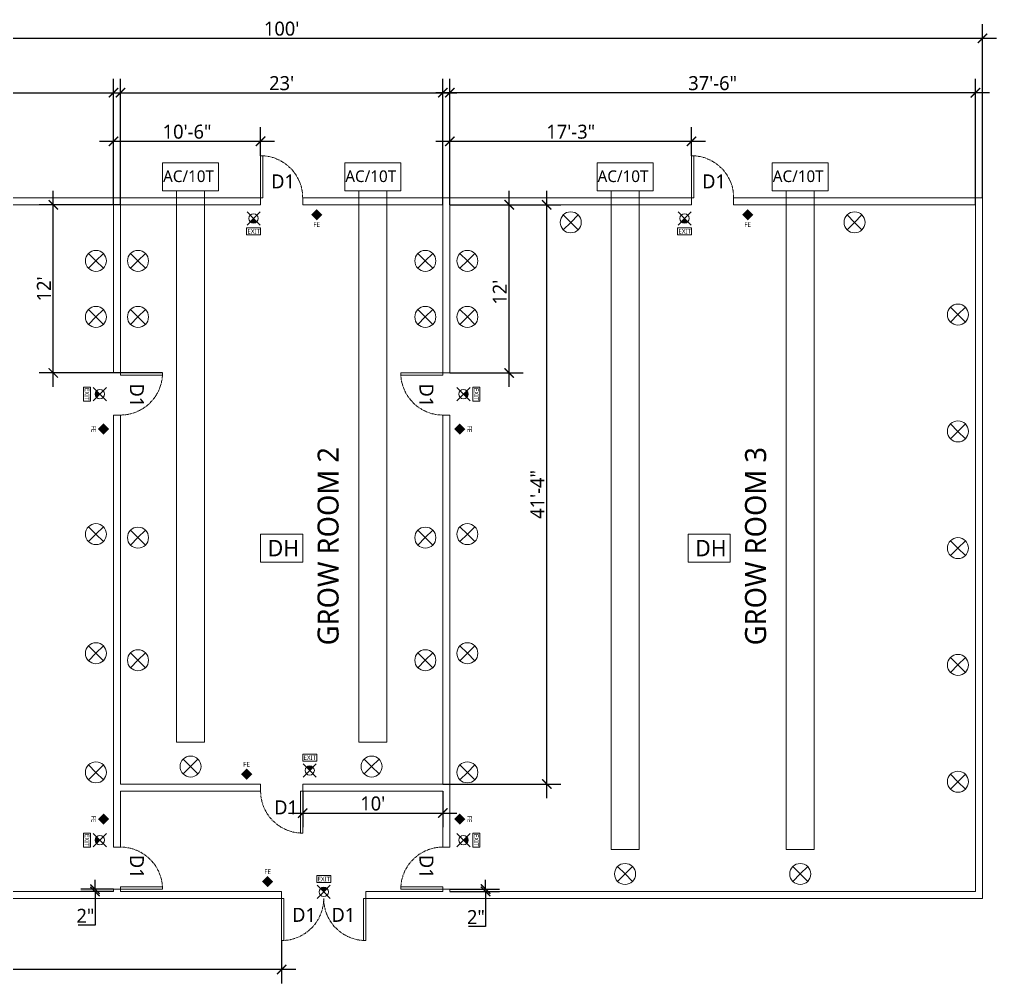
# Model space of a CAD drawing. Header units: feet. Extents: x -21894 to -15366, y -14204 to -9109.
# Drawn here: x -20145 to -19308, y -13116 to -12291 of the extents above; entities that cross this region are included whole.
import ezdxf

# ---------------------------------------------------------------- set-up
doc = ezdxf.new("R2010")
doc.units = ezdxf.units.FT
doc.header["$MEASUREMENT"] = 0
doc.linetypes.add('CENTERX2', pattern=[4, 2.5, -0.5, 0.5, -0.5])
doc.layers.get('0').update_dxf_attribs({"color": 4, "linetype": 'CENTERX2', "lineweight": 5})
doc.layers.get('Defpoints').update_dxf_attribs({"lineweight": 9})
for name, color, linetype, lineweight in [('anno', 7, 'Continuous', 9), ('caveat', 1, 'Continuous', 5), ('caveat2', 3, 'Continuous', 5), ('dim', 3, 'Continuous', 5), ('hatch', 250, 'Continuous', 5), ('pipe', 4, 'Continuous', 5), ('wall', 7, 'Continuous', 9)]:
    doc.layers.add(name, color=color, linetype=linetype, lineweight=lineweight)
doc.styles.add('building', font='Roboto_Light.ttf')
doc.dimstyles.new('building', dxfattribs={"dimtxt": 12, "dimasz": 8, "dimexe": 12, "dimexo": 0, "dimgap": 2, "dimtad": 1, "dimtoh": 1, "dimdec": 4, "dimzin": 0, "dimdsep": 46, "dimlunit": 4, "dimtxsty": 'building', "dimblk": 'ARCHTICK', "dimcen": 0.09375, "dimdle": 12, "dimclrd": 3, "dimclrt": 256, "dimadec": 0, "dimazin": 0, "dimtfac": 1, "dimtdec": 4, "dimtofl": 0, "dimtmove": 0, "dimatfit": 3, "dimfxl": 1, "dimtfillclr": 3, "dimtolj": 1, "dimtzin": 0, "dimarcsym": 0})

# ---------------------------------------------------------------- blocks, each defined once
blk = doc.blocks.new('_ArchTick')
at = {"color": 0, "linetype": 'ByBlock', "const_width": 0.15}
blk.add_lwpolyline([(-0.5, -0.5), (0.5, 0.5)], dxfattribs=at)
blk = doc.blocks.new('*D40')
at = {"layer": 'Defpoints', "color": 0, "transparency": 16777216}
for p in [(-19320.35, -12306.68), (-20520.35, -12443.3), (-19320.35, -12443.3)]:
    blk.add_point(p, dxfattribs=at)
at = {"layer": 'dim', "color": 0, "lineweight": -2, "transparency": 16777216}
for p, q in [((-20520.35, -12443.3), (-20520.35, -12294.68)), ((-19320.35, -12443.3), (-19320.35, -12294.68))]:
    blk.add_line(p, q, dxfattribs=at)
at = {"layer": 'dim', "color": 3, "lineweight": -2, "transparency": 16777216}
blk.add_line((-20532.35, -12306.68), (-19308.35, -12306.68), dxfattribs=at)
at = {"layer": 'dim', "color": 3, "lineweight": -2, "transparency": 16777216, "xscale": 8, "yscale": 8, "zscale": 8, "rotation": 180}
blk.add_blockref('_ArchTick', (-20520.35, -12306.68), dxfattribs=at)
at = {"layer": 'dim', "color": 3, "lineweight": -2, "transparency": 16777216, "xscale": 8, "yscale": 8, "zscale": 8}
blk.add_blockref('_ArchTick', (-19320.35, -12306.68), dxfattribs=at)
at = {"layer": 'dim', "transparency": 16777216, "insert": (-19920.35, -12298.51), "char_height": 12, "attachment_point": 5, "style": 'building'}
blk.add_mtext("\\A1;100'", dxfattribs=at)
blk = doc.blocks.new('*D41')
at = {"layer": 'Defpoints', "color": 0, "transparency": 16777216}
for p in [(-20064.35, -12353.35), (-20514.35, -12449.3), (-20064.35, -12449.3)]:
    blk.add_point(p, dxfattribs=at)
at = {"layer": 'dim', "color": 0, "lineweight": -2, "transparency": 16777216}
for p, q in [((-20514.35, -12449.3), (-20514.35, -12341.35)), ((-20064.35, -12449.3), (-20064.35, -12341.35))]:
    blk.add_line(p, q, dxfattribs=at)
at = {"layer": 'dim', "color": 3, "lineweight": -2, "transparency": 16777216}
blk.add_line((-20526.35, -12353.35), (-20052.35, -12353.35), dxfattribs=at)
at = {"layer": 'dim', "color": 3, "lineweight": -2, "transparency": 16777216, "xscale": 8, "yscale": 8, "zscale": 8, "rotation": 180}
blk.add_blockref('_ArchTick', (-20514.35, -12353.35), dxfattribs=at)
at = {"layer": 'dim', "color": 3, "lineweight": -2, "transparency": 16777216, "xscale": 8, "yscale": 8, "zscale": 8}
blk.add_blockref('_ArchTick', (-20064.35, -12353.35), dxfattribs=at)
at = {"layer": 'dim', "transparency": 16777216, "insert": (-20289.35, -12345.18), "char_height": 12, "attachment_point": 5, "style": 'building'}
blk.add_mtext('\\A1;37\'-6"', dxfattribs=at)
blk = doc.blocks.new('*D42')
at = {"layer": 'Defpoints', "color": 0, "transparency": 16777216}
for p in [(-19782.35, -12353.35), (-20058.35, -12449.3), (-19782.35, -12449.3)]:
    blk.add_point(p, dxfattribs=at)
at = {"layer": 'dim', "color": 0, "lineweight": -2, "transparency": 16777216}
for p, q in [((-20058.35, -12449.3), (-20058.35, -12341.35)), ((-19782.35, -12449.3), (-19782.35, -12341.35))]:
    blk.add_line(p, q, dxfattribs=at)
at = {"layer": 'dim', "color": 3, "lineweight": -2, "transparency": 16777216}
blk.add_line((-20070.35, -12353.35), (-19770.35, -12353.35), dxfattribs=at)
at = {"layer": 'dim', "color": 3, "lineweight": -2, "transparency": 16777216, "xscale": 8, "yscale": 8, "zscale": 8, "rotation": 180}
blk.add_blockref('_ArchTick', (-20058.35, -12353.35), dxfattribs=at)
at = {"layer": 'dim', "color": 3, "lineweight": -2, "transparency": 16777216, "xscale": 8, "yscale": 8, "zscale": 8}
blk.add_blockref('_ArchTick', (-19782.35, -12353.35), dxfattribs=at)
at = {"layer": 'dim', "transparency": 16777216, "insert": (-19920.35, -12345.18), "char_height": 12, "attachment_point": 5, "style": 'building'}
blk.add_mtext("\\A1;23'", dxfattribs=at)
blk = doc.blocks.new('*D43')
at = {"layer": 'Defpoints', "color": 0, "transparency": 16777216}
for p in [(-19776.35, -12353.35), (-19776.35, -12449.3), (-19326.35, -12449.3)]:
    blk.add_point(p, dxfattribs=at)
at = {"layer": 'dim', "color": 0, "lineweight": -2, "transparency": 16777216}
for p, q in [((-19776.35, -12449.3), (-19776.35, -12341.35)), ((-19326.35, -12449.3), (-19326.35, -12341.35))]:
    blk.add_line(p, q, dxfattribs=at)
at = {"layer": 'dim', "color": 3, "lineweight": -2, "transparency": 16777216}
blk.add_line((-19314.35, -12353.35), (-19788.35, -12353.35), dxfattribs=at)
at = {"layer": 'dim', "color": 3, "lineweight": -2, "transparency": 16777216, "xscale": 8, "yscale": 8, "zscale": 8, "rotation": 180}
blk.add_blockref('_ArchTick', (-19776.35, -12353.35), dxfattribs=at)
at = {"layer": 'dim', "color": 3, "lineweight": -2, "transparency": 16777216, "xscale": 8, "yscale": 8, "zscale": 8}
blk.add_blockref('_ArchTick', (-19326.35, -12353.35), dxfattribs=at)
at = {"layer": 'dim', "transparency": 16777216, "insert": (-19551.35, -12345.18), "char_height": 12, "attachment_point": 5, "style": 'building'}
blk.add_mtext('\\A1;37\'-6"', dxfattribs=at)
blk = doc.blocks.new('*D35')
at = {"layer": 'Defpoints', "color": 0, "transparency": 16777216}
for p in [(-19938.35, -12394.91), (-19938.35, -12407.3), (-20064.35, -12449.3)]:
    blk.add_point(p, dxfattribs=at)
at = {"layer": 'dim', "color": 0, "lineweight": -2, "transparency": 16777216}
for p, q in [((-20064.35, -12449.3), (-20064.35, -12382.91)), ((-19938.35, -12407.3), (-19938.35, -12382.91))]:
    blk.add_line(p, q, dxfattribs=at)
at = {"layer": 'dim', "color": 3, "lineweight": -2, "transparency": 16777216}
blk.add_line((-20076.35, -12394.91), (-19926.35, -12394.91), dxfattribs=at)
at = {"layer": 'dim', "color": 3, "lineweight": -2, "transparency": 16777216, "xscale": 8, "yscale": 8, "zscale": 8, "rotation": 180}
blk.add_blockref('_ArchTick', (-20064.35, -12394.91), dxfattribs=at)
at = {"layer": 'dim', "color": 3, "lineweight": -2, "transparency": 16777216, "xscale": 8, "yscale": 8, "zscale": 8}
blk.add_blockref('_ArchTick', (-19938.35, -12394.91), dxfattribs=at)
at = {"layer": 'dim', "transparency": 16777216, "insert": (-20001.35, -12386.75), "char_height": 12, "attachment_point": 5, "style": 'building'}
blk.add_mtext('\\A1;10\'-6"', dxfattribs=at)
blk = doc.blocks.new('*D36')
at = {"layer": 'Defpoints', "color": 0, "transparency": 16777216}
for p in [(-19902.35, -12951.3), (-19782.35, -12951.3), (-19782.35, -12970.19)]:
    blk.add_point(p, dxfattribs=at)
at = {"layer": 'dim', "color": 0, "lineweight": -2, "transparency": 16777216}
for p, q in [((-19902.35, -12951.3), (-19902.35, -12982.19)), ((-19782.35, -12951.3), (-19782.35, -12982.19))]:
    blk.add_line(p, q, dxfattribs=at)
at = {"layer": 'dim', "color": 3, "lineweight": -2, "transparency": 16777216}
blk.add_line((-19914.35, -12970.19), (-19770.35, -12970.19), dxfattribs=at)
at = {"layer": 'dim', "color": 3, "lineweight": -2, "transparency": 16777216, "xscale": 8, "yscale": 8, "zscale": 8, "rotation": 180}
blk.add_blockref('_ArchTick', (-19902.35, -12970.19), dxfattribs=at)
at = {"layer": 'dim', "color": 3, "lineweight": -2, "transparency": 16777216, "xscale": 8, "yscale": 8, "zscale": 8}
blk.add_blockref('_ArchTick', (-19782.35, -12970.19), dxfattribs=at)
at = {"layer": 'dim', "transparency": 16777216, "insert": (-19842.35, -12962.03), "char_height": 12, "attachment_point": 5, "style": 'building'}
blk.add_mtext("\\A1;10'", dxfattribs=at)
blk = doc.blocks.new('*D37')
at = {"layer": 'Defpoints', "color": 0, "transparency": 16777216}
for p in [(-20520.35, -13043.3), (-19920.35, -13079.3), (-20520.35, -13104.07)]:
    blk.add_point(p, dxfattribs=at)
at = {"layer": 'dim', "color": 0, "lineweight": -2, "transparency": 16777216}
for p, q in [((-20520.35, -13043.3), (-20520.35, -13116.07)), ((-19920.35, -13079.3), (-19920.35, -13116.07))]:
    blk.add_line(p, q, dxfattribs=at)
at = {"layer": 'dim', "color": 3, "lineweight": -2, "transparency": 16777216}
blk.add_line((-19908.35, -13104.07), (-20532.35, -13104.07), dxfattribs=at)
at = {"layer": 'dim', "color": 3, "lineweight": -2, "transparency": 16777216, "xscale": 8, "yscale": 8, "zscale": 8, "rotation": 180}
blk.add_blockref('_ArchTick', (-20520.35, -13104.07), dxfattribs=at)
at = {"layer": 'dim', "color": 3, "lineweight": -2, "transparency": 16777216, "xscale": 8, "yscale": 8, "zscale": 8}
blk.add_blockref('_ArchTick', (-19920.35, -13104.07), dxfattribs=at)
at = {"layer": 'dim', "transparency": 16777216, "insert": (-20220.35, -13095.91), "char_height": 12, "attachment_point": 5, "style": 'building'}
blk.add_mtext("\\A1;50'", dxfattribs=at)
blk = doc.blocks.new('*D38')
at = {"layer": 'Defpoints', "color": 0, "transparency": 16777216}
for p in [(-19776.35, -12449.3), (-19725.54, -12449.3), (-19776.35, -12593.3)]:
    blk.add_point(p, dxfattribs=at)
at = {"layer": 'dim', "color": 3, "lineweight": -2, "transparency": 16777216}
blk.add_line((-19725.54, -12605.3), (-19725.54, -12437.3), dxfattribs=at)
at = {"layer": 'dim', "color": 0, "lineweight": -2, "transparency": 16777216}
for p, q in [((-19776.35, -12449.3), (-19713.54, -12449.3)), ((-19776.35, -12593.3), (-19713.54, -12593.3))]:
    blk.add_line(p, q, dxfattribs=at)
at = {"layer": 'dim', "color": 3, "lineweight": -2, "transparency": 16777216, "xscale": 8, "yscale": 8, "zscale": 8}
for p, rotation in [((-19725.54, -12449.3), 90), ((-19725.54, -12593.3), 270)]:
    blk.add_blockref('_ArchTick', p, dxfattribs=dict(at, rotation=rotation))
at = {"layer": 'dim', "transparency": 16777216, "insert": (-19733.62, -12524.12), "char_height": 12, "attachment_point": 5, "rotation": 90, "style": 'building'}
blk.add_mtext("\\A1;12'", dxfattribs=at)
blk = doc.blocks.new('*D33')
at = {"layer": 'Defpoints', "color": 0, "transparency": 16777216}
for p in [(-19776.35, -12449.3), (-19693.41, -12449.3), (-19782.35, -12945.3)]:
    blk.add_point(p, dxfattribs=at)
at = {"layer": 'dim', "color": 3, "lineweight": -2, "transparency": 16777216}
blk.add_line((-19693.41, -12957.3), (-19693.41, -12437.3), dxfattribs=at)
at = {"layer": 'dim', "color": 0, "lineweight": -2, "transparency": 16777216}
for p, q in [((-19776.35, -12449.3), (-19681.41, -12449.3)), ((-19782.35, -12945.3), (-19681.41, -12945.3))]:
    blk.add_line(p, q, dxfattribs=at)
at = {"layer": 'dim', "color": 3, "lineweight": -2, "transparency": 16777216, "xscale": 8, "yscale": 8, "zscale": 8}
for p, rotation in [((-19693.41, -12449.3), 90), ((-19693.41, -12945.3), 270)]:
    blk.add_blockref('_ArchTick', p, dxfattribs=dict(at, rotation=rotation))
at = {"layer": 'dim', "transparency": 16777216, "insert": (-19701.43, -12697.3), "char_height": 12, "attachment_point": 5, "rotation": 90, "style": 'building'}
blk.add_mtext('\\A1;41\'-4"', dxfattribs=at)
blk = doc.blocks.new('*D34')
at = {"layer": 'Defpoints', "color": 0, "transparency": 16777216}
for p in [(-19776.35, -13035.3), (-19776.35, -13037.3), (-19745.81, -13037.3)]:
    blk.add_point(p, dxfattribs=at)
at = {"layer": 'dim', "color": 3, "lineweight": -2, "transparency": 16777216}
for p, q in [((-19745.81, -13035.3), (-19745.81, -13027.3)), ((-19745.81, -13037.3), (-19745.81, -13067.3)), ((-19745.81, -13067.3), (-19760.25, -13067.3))]:
    blk.add_line(p, q, dxfattribs=at)
at = {"layer": 'dim', "color": 0, "lineweight": -2, "transparency": 16777216}
for p, q in [((-19776.35, -13035.3), (-19733.81, -13035.3)), ((-19776.35, -13037.3), (-19733.81, -13037.3))]:
    blk.add_line(p, q, dxfattribs=at)
at = {"layer": 'dim', "color": 3, "lineweight": -2, "transparency": 16777216, "xscale": 8, "yscale": 8, "zscale": 8}
for p, rotation in [((-19745.81, -13035.3), 270), ((-19745.81, -13037.3), 90)]:
    blk.add_blockref('_ArchTick', p, dxfattribs=dict(at, rotation=rotation))
at = {"layer": 'dim', "transparency": 16777216, "insert": (-19754.03, -13059.22), "char_height": 12, "attachment_point": 5, "style": 'building'}
blk.add_mtext('\\A1;2"', dxfattribs=at)
blk = doc.blocks.new('*D32')
at = {"layer": 'Defpoints', "color": 0, "transparency": 16777216}
for p in [(-20080.15, -13037.3), (-20064.35, -13035.3), (-20064.35, -13037.3)]:
    blk.add_point(p, dxfattribs=at)
at = {"layer": 'dim', "color": 3, "lineweight": -2, "transparency": 16777216}
for p, q in [((-20080.15, -13035.3), (-20080.15, -13027.3)), ((-20080.15, -13037.3), (-20080.15, -13066.21)), ((-20080.15, -13066.21), (-20094.59, -13066.21))]:
    blk.add_line(p, q, dxfattribs=at)
at = {"layer": 'dim', "color": 0, "lineweight": -2, "transparency": 16777216}
for p, q in [((-20064.35, -13035.3), (-20092.15, -13035.3)), ((-20064.35, -13037.3), (-20092.15, -13037.3))]:
    blk.add_line(p, q, dxfattribs=at)
at = {"layer": 'dim', "color": 3, "lineweight": -2, "transparency": 16777216, "xscale": 8, "yscale": 8, "zscale": 8}
for p, rotation in [((-20080.15, -13035.3), 270), ((-20080.15, -13037.3), 90)]:
    blk.add_blockref('_ArchTick', p, dxfattribs=dict(at, rotation=rotation))
at = {"layer": 'dim', "transparency": 16777216, "insert": (-20088.37, -13058.12), "char_height": 12, "attachment_point": 5, "style": 'building'}
blk.add_mtext('\\A1;2"', dxfattribs=at)
blk = doc.blocks.new('*D31')
at = {"layer": 'Defpoints', "color": 0, "transparency": 16777216}
for p in [(-20115.85, -12449.3), (-20058.35, -12449.3), (-20022.35, -12593.3)]:
    blk.add_point(p, dxfattribs=at)
at = {"layer": 'dim', "color": 3, "lineweight": -2, "transparency": 16777216}
blk.add_line((-20115.85, -12605.3), (-20115.85, -12437.3), dxfattribs=at)
at = {"layer": 'dim', "color": 0, "lineweight": -2, "transparency": 16777216}
for p, q in [((-20058.35, -12449.3), (-20127.85, -12449.3)), ((-20022.35, -12593.3), (-20127.85, -12593.3))]:
    blk.add_line(p, q, dxfattribs=at)
at = {"layer": 'dim', "color": 3, "lineweight": -2, "transparency": 16777216, "xscale": 8, "yscale": 8, "zscale": 8}
for p, rotation in [((-20115.85, -12449.3), 90), ((-20115.85, -12593.3), 270)]:
    blk.add_blockref('_ArchTick', p, dxfattribs=dict(at, rotation=rotation))
at = {"layer": 'dim', "transparency": 16777216, "insert": (-20123.94, -12521.3), "char_height": 12, "attachment_point": 5, "rotation": 90, "style": 'building'}
blk.add_mtext("\\A1;12'", dxfattribs=at)
blk = doc.blocks.new('*D30')
at = {"layer": 'Defpoints', "color": 0, "transparency": 16777216}
for p in [(-19569.35, -12394.91), (-19569.35, -12407.3), (-19776.35, -12443.3)]:
    blk.add_point(p, dxfattribs=at)
at = {"layer": 'dim', "color": 0, "lineweight": -2, "transparency": 16777216}
for p, q in [((-19776.35, -12443.3), (-19776.35, -12382.91)), ((-19569.35, -12407.3), (-19569.35, -12382.91))]:
    blk.add_line(p, q, dxfattribs=at)
at = {"layer": 'dim', "color": 3, "lineweight": -2, "transparency": 16777216}
blk.add_line((-19788.35, -12394.91), (-19557.35, -12394.91), dxfattribs=at)
at = {"layer": 'dim', "color": 3, "lineweight": -2, "transparency": 16777216, "xscale": 8, "yscale": 8, "zscale": 8, "rotation": 180}
blk.add_blockref('_ArchTick', (-19776.35, -12394.91), dxfattribs=at)
at = {"layer": 'dim', "color": 3, "lineweight": -2, "transparency": 16777216, "xscale": 8, "yscale": 8, "zscale": 8}
blk.add_blockref('_ArchTick', (-19569.35, -12394.91), dxfattribs=at)
at = {"layer": 'dim', "transparency": 16777216, "insert": (-19672.85, -12386.75), "char_height": 12, "attachment_point": 5, "style": 'building'}
blk.add_mtext('\\A1;17\'-3"', dxfattribs=at)

msp = doc.modelspace()

# ---------------------------------------------------------------- hatches: boundary and pattern name
at = {"layer": 'caveat2'}
h = msp.add_hatch(color=256, dxfattribs=at)
h.dxf.hatch_style = 1
h.paths.add_polyline_path([(-19944.3509, -12460.96153), (-19947.17933, -12463.78996, 0.414213562), (-19941.52247, -12463.78996)])
h = msp.add_hatch(color=256, dxfattribs=at)
h.dxf.hatch_style = 1
h.paths.add_polyline_path([(-19944.3509, -12460.96153), (-19947.17933, -12463.78996, 0.414213562), (-19941.52247, -12463.78996)])
h = msp.add_hatch(color=256, dxfattribs=at)
h.dxf.hatch_style = 1
h.paths.add_polyline_path([(-19575.3509, -12460.96153), (-19578.17933, -12463.78996, 0.414213562), (-19572.52247, -12463.78996)])
h = msp.add_hatch(color=256, dxfattribs=at)
h.dxf.hatch_style = 1
h.paths.add_polyline_path([(-19575.3509, -12460.96153), (-19578.17933, -12463.78996, 0.414213562), (-19572.52247, -12463.78996)])
h = msp.add_hatch(color=256, dxfattribs=at)
h.dxf.hatch_style = 1
h.paths.add_polyline_path([(-20076.00775, -12611.38278), (-20078.83618, -12608.55435, 0.198912367), (-20080.00775, -12611.38278, 0.198912367), (-20078.83618, -12614.21121)])
h = msp.add_hatch(color=256, dxfattribs=at)
h.dxf.hatch_style = 1
h.paths.add_polyline_path([(-19761.86562, -12614.21121, 0.198912367), (-19760.69404, -12611.38278, 0.198912367), (-19761.86562, -12608.55435), (-19764.69404, -12611.38278)])
h = msp.add_hatch(color=256, dxfattribs=at)
h.dxf.hatch_style = 1
h.paths.add_polyline_path([(-19893.52247, -12930.8194, 0.414213562), (-19899.17933, -12930.8194), (-19896.3509, -12933.64783)])
h = msp.add_hatch(color=256, dxfattribs=at)
h.dxf.hatch_style = 1
h.paths.add_polyline_path([(-20076.00775, -12993.30468), (-20078.83618, -12990.47625, 0.198912367), (-20080.00775, -12993.30468, 0.198912367), (-20078.83618, -12996.13311)])
h = msp.add_hatch(color=256, dxfattribs=at)
h.dxf.hatch_style = 1
h.paths.add_polyline_path([(-19761.86562, -12996.13311, 0.198912367), (-19760.69404, -12993.30468, 0.198912367), (-19761.86562, -12990.47625), (-19764.69404, -12993.30468)])
h = msp.add_hatch(color=256, dxfattribs=at)
h.dxf.hatch_style = 1
h.paths.add_polyline_path([(-19881.52247, -13034.8194, 0.414213562), (-19887.17933, -13034.8194), (-19884.3509, -13037.64783)])
at = {"layer": 'hatch'}
h = msp.add_hatch(color=256, dxfattribs=at)
h.dxf.hatch_style = 1
h.paths.add_polyline_path([(-19894.65802, -12457.76536), (-19890.3509, -12462.07248), (-19886.04378, -12457.76536), (-19890.3509, -12453.45824)])
h = msp.add_hatch(color=256, dxfattribs=at)
h.dxf.hatch_style = 1
h.paths.add_polyline_path([(-19525.65802, -12457.76536), (-19521.3509, -12462.07248), (-19517.04378, -12457.76536), (-19521.3509, -12453.45824)])
h = msp.add_hatch(color=256, dxfattribs=at)
h.dxf.hatch_style = 1
h.paths.add_polyline_path([(-20072.81158, -12636.99756), (-20077.11869, -12641.30468), (-20072.81158, -12645.6118), (-20068.50446, -12641.30468)])
h = msp.add_hatch(color=256, dxfattribs=at)
h.dxf.hatch_style = 1
h.paths.add_polyline_path([(-19767.89022, -12636.99756), (-19763.5831, -12641.30468), (-19767.89022, -12645.6118), (-19772.19734, -12641.30468)])
h = msp.add_hatch(color=256, dxfattribs=at)
h.dxf.hatch_style = 1
h.paths.add_polyline_path([(-19946.04378, -12936.844), (-19950.3509, -12932.53688), (-19954.65802, -12936.844), (-19950.3509, -12941.15112)])
h = msp.add_hatch(color=256, dxfattribs=at)
h.dxf.hatch_style = 1
h.paths.add_polyline_path([(-20072.81158, -12970.99756), (-20077.11869, -12975.30468), (-20072.81158, -12979.6118), (-20068.50446, -12975.30468)])
h = msp.add_hatch(color=256, dxfattribs=at)
h.dxf.hatch_style = 1
h.paths.add_polyline_path([(-19767.89022, -12970.99756), (-19763.5831, -12975.30468), (-19767.89022, -12979.6118), (-19772.19734, -12975.30468)])
h = msp.add_hatch(color=256, dxfattribs=at)
h.dxf.hatch_style = 1
h.paths.add_polyline_path([(-19928.04378, -13028.844), (-19932.3509, -13024.53688), (-19936.65802, -13028.844), (-19932.3509, -13033.15112)])

# ---------------------------------------------------------------- linework, layer by layer
for centre, start, end in [((-19938.3509, -12443.30468), 0, 90), ((-19569.3509, -12443.30468), 0, 90), ((-20058.3509, -12593.30468), 270, 0), ((-19782.3509, -12593.30468), 180, 270), ((-19902.3509, -12951.30468), 180, 270), ((-20058.3509, -13035.30468), 0, 90), ((-19782.3509, -13035.30468), 90, 180), ((-19920.3509, -13043.30468), 270, 0), ((-19848.3509, -13043.30468), 180, 270)]:
    msp.add_arc(centre, 36, start, end)
at = {"layer": 'anno'}
for p, q in [((-19938.3509, -12407.30468), (-19938.3509, -12443.30468)), ((-19569.3509, -12407.30468), (-19569.3509, -12443.30468)), ((-20271.3509, -12443.30468), (-19938.3509, -12443.30468)), ((-19902.3509, -12443.30468), (-19569.3509, -12443.30468)), ((-19569.3509, -12449.30468), (-19569.3509, -12443.30468)), ((-19533.3509, -12443.30468), (-19320.3509, -12443.30468)), ((-19533.3509, -12449.30468), (-19533.3509, -12443.30468)), ((-19320.3509, -12443.30468), (-19320.3509, -13043.30468)), ((-20271.3509, -12449.30468), (-20064.3509, -12449.30468)), ((-20064.3509, -12449.30468), (-20064.3509, -12593.30468)), ((-20058.3509, -12449.30468), (-19938.3509, -12449.30468)), ((-20058.3509, -12449.30468), (-20058.3509, -12593.30468)), ((-19902.3509, -12449.30468), (-19782.3509, -12449.30468)), ((-19782.3509, -12593.30468), (-19782.3509, -12449.30468)), ((-19776.3509, -12593.30468), (-19776.3509, -12449.30468)), ((-19770.3509, -12449.30468), (-19569.3509, -12449.30468)), ((-19533.3509, -12449.30468), (-19326.3509, -12449.30468)), ((-19326.3509, -12449.30468), (-19326.3509, -13037.30468)), ((-20064.3509, -12593.30468), (-20058.3509, -12593.30468)), ((-19776.3509, -12593.30468), (-19782.3509, -12593.30468)), ((-20064.3509, -12629.30468), (-20064.3509, -12999.30468)), ((-20064.3509, -12629.30468), (-20058.3509, -12629.30468)), ((-20058.3509, -12629.30468), (-20058.3509, -12945.30468)), ((-19782.3509, -12629.30468), (-19782.3509, -12945.30468)), ((-19776.3509, -12629.30468), (-19782.3509, -12629.30468)), ((-19776.3509, -12629.30468), (-19776.3509, -12999.30468)), ((-20058.3509, -12945.30468), (-19938.3509, -12945.30468)), ((-19902.3509, -12945.30468), (-19782.3509, -12945.30468)), ((-20058.3509, -12951.30468), (-19938.3509, -12951.30468)), ((-20058.3509, -12951.30468), (-20058.3509, -12999.30468)), ((-19904.3509, -12951.30468), (-19782.3509, -12951.30468)), ((-19782.3509, -12951.30468), (-19782.3509, -12999.30468)), ((-20058.3509, -12999.30468), (-20064.3509, -12999.30468)), ((-19782.3509, -12999.30468), (-19776.3509, -12999.30468)), ((-20514.3509, -13037.30468), (-20064.3509, -13037.30468)), ((-20064.3509, -13035.30468), (-20058.3509, -13035.30468)), ((-20064.3509, -13035.30468), (-20064.3509, -13037.30468)), ((-20058.3509, -13037.30468), (-19920.3509, -13037.30468)), ((-19848.3509, -13037.30468), (-19782.3509, -13037.30468)), ((-19782.3509, -13035.30468), (-19782.3509, -13037.30468)), ((-19782.3509, -13035.30468), (-19776.3509, -13035.30468)), ((-19776.3509, -13035.30468), (-19776.3509, -13037.30468)), ((-19776.3509, -13037.30468), (-19326.3509, -13037.30468)), ((-20520.3509, -13043.30468), (-19918.3509, -13043.30468)), ((-19850.3509, -13043.30468), (-19320.3509, -13043.30468))]:
    msp.add_line(p, q, dxfattribs=at)
at = {"layer": 'caveat', "const_width": 0.71785}
for points in [[(-19890.3509, -12462.07248), (-19886.04378, -12457.76536), (-19890.3509, -12453.45824), (-19894.65802, -12457.76536)], [(-19521.3509, -12462.07248), (-19517.04378, -12457.76536), (-19521.3509, -12453.45824), (-19525.65802, -12457.76536)], [(-20077.11869, -12641.30468), (-20072.81158, -12645.6118), (-20068.50446, -12641.30468), (-20072.81158, -12636.99756)], [(-19763.5831, -12641.30468), (-19767.89022, -12645.6118), (-19772.19734, -12641.30468), (-19767.89022, -12636.99756)], [(-19950.3509, -12932.53688), (-19954.65802, -12936.844), (-19950.3509, -12941.15112), (-19946.04378, -12936.844)], [(-20077.11869, -12975.30468), (-20072.81158, -12979.6118), (-20068.50446, -12975.30468), (-20072.81158, -12970.99756)], [(-19763.5831, -12975.30468), (-19767.89022, -12979.6118), (-19772.19734, -12975.30468), (-19767.89022, -12970.99756)], [(-19932.3509, -13024.53688), (-19936.65802, -13028.844), (-19932.3509, -13033.15112), (-19928.04378, -13028.844)]]:
    msp.add_lwpolyline(points, close=True, dxfattribs=at)
at = {"layer": 'caveat2'}
for p, q in [((-19944.3509, -12460.96153), (-19950.00775, -12455.30468)), ((-19944.3509, -12460.96153), (-19950.00775, -12455.30468)), ((-19944.3509, -12460.96153), (-19950.00775, -12466.61839)), ((-19944.3509, -12460.96153), (-19950.00775, -12466.61839)), ((-19944.3509, -12460.96153), (-19938.69404, -12455.30468)), ((-19944.3509, -12460.96153), (-19938.69404, -12455.30468)), ((-19944.3509, -12460.96153), (-19938.69404, -12466.61839)), ((-19944.3509, -12460.96153), (-19938.69404, -12466.61839)), ((-19575.3509, -12460.96153), (-19581.00775, -12455.30468)), ((-19575.3509, -12460.96153), (-19581.00775, -12455.30468)), ((-19575.3509, -12460.96153), (-19581.00775, -12466.61839)), ((-19575.3509, -12460.96153), (-19581.00775, -12466.61839)), ((-19575.3509, -12460.96153), (-19569.69404, -12455.30468)), ((-19575.3509, -12460.96153), (-19569.69404, -12455.30468)), ((-19575.3509, -12460.96153), (-19569.69404, -12466.61839)), ((-19575.3509, -12460.96153), (-19569.69404, -12466.61839)), ((-19950.3509, -12468.96153), (-19938.3509, -12468.96153)), ((-19950.3509, -12474.96153), (-19950.3509, -12468.96153)), ((-19950.3509, -12468.96153), (-19938.3509, -12468.96153)), ((-19950.3509, -12474.96153), (-19950.3509, -12468.96153)), ((-19938.3509, -12474.96153), (-19938.3509, -12468.96153)), ((-19938.3509, -12474.96153), (-19938.3509, -12468.96153)), ((-19581.3509, -12468.96153), (-19569.3509, -12468.96153)), ((-19581.3509, -12474.96153), (-19581.3509, -12468.96153)), ((-19581.3509, -12468.96153), (-19569.3509, -12468.96153)), ((-19581.3509, -12474.96153), (-19581.3509, -12468.96153)), ((-19569.3509, -12474.96153), (-19569.3509, -12468.96153)), ((-19569.3509, -12474.96153), (-19569.3509, -12468.96153)), ((-19950.3509, -12474.96153), (-19938.3509, -12474.96153)), ((-19950.3509, -12474.96153), (-19938.3509, -12474.96153)), ((-19581.3509, -12474.96153), (-19569.3509, -12474.96153)), ((-19581.3509, -12474.96153), (-19569.3509, -12474.96153)), ((-20090.00775, -12605.38278), (-20090.00775, -12617.38278)), ((-20090.00775, -12605.38278), (-20084.00775, -12605.38278)), ((-20084.00775, -12605.38278), (-20084.00775, -12617.38278)), ((-20076.00775, -12611.38278), (-20081.66461, -12605.72592)), ((-20076.00775, -12611.38278), (-20081.66461, -12617.03963)), ((-20076.00775, -12611.38278), (-20070.3509, -12605.72592)), ((-20076.00775, -12611.38278), (-20070.3509, -12617.03963)), ((-19764.69404, -12611.38278), (-19770.3509, -12605.72592)), ((-19764.69404, -12611.38278), (-19770.3509, -12617.03963)), ((-19764.69404, -12611.38278), (-19759.03719, -12605.72592)), ((-19764.69404, -12611.38278), (-19759.03719, -12617.03963)), ((-19756.69404, -12605.38278), (-19756.69404, -12617.38278)), ((-19750.69404, -12605.38278), (-19756.69404, -12605.38278)), ((-19750.69404, -12605.38278), (-19750.69404, -12617.38278)), ((-20090.00775, -12617.38278), (-20084.00775, -12617.38278)), ((-19750.69404, -12617.38278), (-19756.69404, -12617.38278)), ((-19902.3509, -12919.64783), (-19890.3509, -12919.64783)), ((-19902.3509, -12919.64783), (-19902.3509, -12925.64783)), ((-19890.3509, -12919.64783), (-19890.3509, -12925.64783)), ((-19902.3509, -12925.64783), (-19890.3509, -12925.64783)), ((-19896.3509, -12933.64783), (-19902.00775, -12927.99097)), ((-19896.3509, -12933.64783), (-19890.69404, -12927.99097)), ((-19896.3509, -12933.64783), (-19902.00775, -12939.30468)), ((-19896.3509, -12933.64783), (-19890.69404, -12939.30468)), ((-20090.00775, -12987.30468), (-20090.00775, -12999.30468)), ((-20090.00775, -12987.30468), (-20084.00775, -12987.30468)), ((-20084.00775, -12987.30468), (-20084.00775, -12999.30468)), ((-20076.00775, -12993.30468), (-20081.66461, -12987.64783)), ((-20076.00775, -12993.30468), (-20070.3509, -12987.64783)), ((-19764.69404, -12993.30468), (-19770.3509, -12987.64783)), ((-19764.69404, -12993.30468), (-19759.03719, -12987.64783)), ((-19756.69404, -12987.30468), (-19756.69404, -12999.30468)), ((-19750.69404, -12987.30468), (-19756.69404, -12987.30468)), ((-19750.69404, -12987.30468), (-19750.69404, -12999.30468)), ((-20076.00775, -12993.30468), (-20081.66461, -12998.96153)), ((-20076.00775, -12993.30468), (-20070.3509, -12998.96153)), ((-19764.69404, -12993.30468), (-19770.3509, -12998.96153)), ((-19764.69404, -12993.30468), (-19759.03719, -12998.96153)), ((-20090.00775, -12999.30468), (-20084.00775, -12999.30468)), ((-19750.69404, -12999.30468), (-19756.69404, -12999.30468)), ((-19890.3509, -13023.64783), (-19878.3509, -13023.64783)), ((-19890.3509, -13023.64783), (-19890.3509, -13029.64783)), ((-19890.3509, -13029.64783), (-19878.3509, -13029.64783)), ((-19878.3509, -13023.64783), (-19878.3509, -13029.64783)), ((-19884.3509, -13037.64783), (-19890.00775, -13031.99097)), ((-19884.3509, -13037.64783), (-19890.00775, -13043.30468)), ((-19884.3509, -13037.64783), (-19878.69404, -13031.99097)), ((-19884.3509, -13037.64783), (-19878.69404, -13043.30468))]:
    msp.add_line(p, q, dxfattribs=at)
for centre in [(-19944.3509, -12460.96153), (-19944.3509, -12460.96153), (-19575.3509, -12460.96153), (-19575.3509, -12460.96153), (-20076.00775, -12611.38278), (-19764.69404, -12611.38278), (-19896.3509, -12933.64783), (-20076.00775, -12993.30468), (-19764.69404, -12993.30468), (-19884.3509, -13037.64783)]:
    msp.add_circle(centre, 4, dxfattribs=at)
at = {"layer": 'pipe'}
for p, q in [((-20022.3509, -12413.30468), (-19974.3509, -12413.30468)), ((-20022.3509, -12437.30468), (-20022.3509, -12413.30468)), ((-19974.3509, -12437.30468), (-19974.3509, -12413.30468)), ((-19866.3509, -12413.30468), (-19818.3509, -12413.30468)), ((-19866.3509, -12437.30468), (-19866.3509, -12413.30468)), ((-19818.3509, -12437.30468), (-19818.3509, -12413.30468)), ((-19650.3509, -12413.30468), (-19602.3509, -12413.30468)), ((-19650.3509, -12437.30468), (-19650.3509, -12413.30468)), ((-19602.3509, -12437.30468), (-19602.3509, -12413.30468)), ((-19500.3509, -12413.30468), (-19452.3509, -12413.30468)), ((-19500.3509, -12437.30468), (-19500.3509, -12413.30468)), ((-19452.3509, -12437.30468), (-19452.3509, -12413.30468)), ((-20022.3509, -12437.30468), (-19974.3509, -12437.30468)), ((-20010.3509, -12437.30468), (-20010.3509, -12909.30468)), ((-19986.3509, -12437.30468), (-19986.3509, -12909.30468)), ((-19866.3509, -12437.30468), (-19818.3509, -12437.30468)), ((-19854.3509, -12437.30468), (-19854.3509, -12909.30468)), ((-19830.3509, -12437.30468), (-19830.3509, -12909.30468)), ((-19650.3509, -12437.30468), (-19602.3509, -12437.30468)), ((-19638.3509, -12437.30468), (-19638.3509, -13001.30468)), ((-19614.3509, -12437.30468), (-19614.3509, -13001.30468)), ((-19500.3509, -12437.30468), (-19452.3509, -12437.30468)), ((-19488.3509, -12437.30468), (-19488.3509, -13001.30468)), ((-19464.3509, -12437.30468), (-19464.3509, -13001.30468)), ((-19672.8509, -12464.30468), (-19679.21486, -12457.94072)), ((-19672.8509, -12464.30468), (-19666.48694, -12457.94072)), ((-19429.8509, -12464.30468), (-19436.21486, -12457.94072)), ((-19429.8509, -12464.30468), (-19423.48694, -12457.94072)), ((-19672.8509, -12464.30468), (-19679.21486, -12470.66864)), ((-19672.8509, -12464.30468), (-19666.48694, -12470.66864)), ((-19429.8509, -12464.30468), (-19436.21486, -12470.66864)), ((-19429.8509, -12464.30468), (-19423.48694, -12470.66864)), ((-20079.3509, -12497.30468), (-20085.71486, -12490.94072)), ((-20079.3509, -12497.30468), (-20072.98694, -12490.94072)), ((-20043.3509, -12497.30468), (-20049.71486, -12490.94072)), ((-20043.3509, -12497.30468), (-20036.98694, -12490.94072)), ((-19797.3509, -12497.30468), (-19803.71486, -12490.94072)), ((-19797.3509, -12497.30468), (-19790.98694, -12490.94072)), ((-19761.3509, -12497.30468), (-19767.71486, -12490.94072)), ((-19761.3509, -12497.30468), (-19754.98694, -12490.94072)), ((-20079.3509, -12497.30468), (-20085.71486, -12503.66864)), ((-20079.3509, -12497.30468), (-20072.98694, -12503.66864)), ((-20043.3509, -12497.30468), (-20049.71486, -12503.66864)), ((-20043.3509, -12497.30468), (-20036.98694, -12503.66864)), ((-19797.3509, -12497.30468), (-19803.71486, -12503.66864)), ((-19797.3509, -12497.30468), (-19790.98694, -12503.66864)), ((-19761.3509, -12497.30468), (-19767.71486, -12503.66864)), ((-19761.3509, -12497.30468), (-19754.98694, -12503.66864)), ((-19341.3509, -12543.30468), (-19347.71486, -12536.94072)), ((-19341.3509, -12543.30468), (-19334.98694, -12536.94072)), ((-20079.3509, -12545.30468), (-20085.71486, -12538.94072)), ((-20079.3509, -12545.30468), (-20085.71486, -12551.66864)), ((-20079.3509, -12545.30468), (-20072.98694, -12538.94072)), ((-20079.3509, -12545.30468), (-20072.98694, -12551.66864)), ((-20043.3509, -12545.30468), (-20049.71486, -12538.94072)), ((-20043.3509, -12545.30468), (-20049.71486, -12551.66864)), ((-20043.3509, -12545.30468), (-20036.98694, -12538.94072)), ((-20043.3509, -12545.30468), (-20036.98694, -12551.66864)), ((-19797.3509, -12545.30468), (-19803.71486, -12538.94072)), ((-19797.3509, -12545.30468), (-19803.71486, -12551.66864)), ((-19797.3509, -12545.30468), (-19790.98694, -12538.94072)), ((-19797.3509, -12545.30468), (-19790.98694, -12551.66864)), ((-19761.3509, -12545.30468), (-19767.71486, -12538.94072)), ((-19761.3509, -12545.30468), (-19767.71486, -12551.66864)), ((-19761.3509, -12545.30468), (-19754.98694, -12538.94072)), ((-19761.3509, -12545.30468), (-19754.98694, -12551.66864)), ((-19341.3509, -12543.30468), (-19347.71486, -12549.66864)), ((-19341.3509, -12543.30468), (-19334.98694, -12549.66864)), ((-19341.3509, -12643.30468), (-19347.71486, -12636.94072)), ((-19341.3509, -12643.30468), (-19334.98694, -12636.94072)), ((-19341.3509, -12643.30468), (-19347.71486, -12649.66864)), ((-19341.3509, -12643.30468), (-19334.98694, -12649.66864)), ((-20079.3509, -12731.30468), (-20085.71486, -12724.94072)), ((-20079.3509, -12731.30468), (-20072.98694, -12724.94072)), ((-20043.3509, -12734.30468), (-20049.71486, -12727.94072)), ((-20043.3509, -12734.30468), (-20036.98694, -12727.94072)), ((-19797.3509, -12734.30468), (-19803.71486, -12727.94072)), ((-19797.3509, -12734.30468), (-19790.98694, -12727.94072)), ((-19761.3509, -12731.30468), (-19767.71486, -12724.94072)), ((-19761.3509, -12731.30468), (-19754.98694, -12724.94072)), ((-20079.3509, -12731.30468), (-20085.71486, -12737.66864)), ((-20079.3509, -12731.30468), (-20072.98694, -12737.66864)), ((-20043.3509, -12734.30468), (-20049.71486, -12740.66864)), ((-20043.3509, -12734.30468), (-20036.98694, -12740.66864)), ((-19938.3509, -12731.30468), (-19902.3509, -12731.30468)), ((-19938.3509, -12731.30468), (-19938.3509, -12755.30468)), ((-19902.3509, -12731.30468), (-19902.3509, -12755.30468)), ((-19797.3509, -12734.30468), (-19803.71486, -12740.66864)), ((-19797.3509, -12734.30468), (-19790.98694, -12740.66864)), ((-19761.3509, -12731.30468), (-19767.71486, -12737.66864)), ((-19761.3509, -12731.30468), (-19754.98694, -12737.66864)), ((-19572.3509, -12731.30468), (-19536.3509, -12731.30468)), ((-19572.3509, -12731.30468), (-19572.3509, -12755.30468)), ((-19536.3509, -12731.30468), (-19536.3509, -12755.30468)), ((-19341.3509, -12743.30468), (-19347.71486, -12736.94072)), ((-19341.3509, -12743.30468), (-19334.98694, -12736.94072)), ((-19341.3509, -12743.30468), (-19347.71486, -12749.66864)), ((-19341.3509, -12743.30468), (-19334.98694, -12749.66864)), ((-19938.3509, -12755.30468), (-19902.3509, -12755.30468)), ((-19572.3509, -12755.30468), (-19536.3509, -12755.30468)), ((-20079.3509, -12833.30468), (-20085.71486, -12826.94072)), ((-20079.3509, -12833.30468), (-20072.98694, -12826.94072)), ((-19761.3509, -12833.30468), (-19767.71486, -12826.94072)), ((-19761.3509, -12833.30468), (-19754.98694, -12826.94072)), ((-20079.3509, -12833.30468), (-20085.71486, -12839.66864)), ((-20079.3509, -12833.30468), (-20072.98694, -12839.66864)), ((-20043.3509, -12839.30468), (-20049.71486, -12832.94072)), ((-20043.3509, -12839.30468), (-20036.98694, -12832.94072)), ((-19797.3509, -12839.30468), (-19803.71486, -12832.94072)), ((-19797.3509, -12839.30468), (-19790.98694, -12832.94072)), ((-19761.3509, -12833.30468), (-19767.71486, -12839.66864)), ((-19761.3509, -12833.30468), (-19754.98694, -12839.66864)), ((-19341.3509, -12843.30468), (-19347.71486, -12836.94072)), ((-19341.3509, -12843.30468), (-19334.98694, -12836.94072)), ((-20043.3509, -12839.30468), (-20049.71486, -12845.66864)), ((-20043.3509, -12839.30468), (-20036.98694, -12845.66864)), ((-19797.3509, -12839.30468), (-19803.71486, -12845.66864)), ((-19797.3509, -12839.30468), (-19790.98694, -12845.66864)), ((-19341.3509, -12843.30468), (-19347.71486, -12849.66864)), ((-19341.3509, -12843.30468), (-19334.98694, -12849.66864)), ((-20010.3509, -12909.30468), (-19986.3509, -12909.30468)), ((-19854.3509, -12909.30468), (-19830.3509, -12909.30468)), ((-20079.3509, -12935.30468), (-20085.71486, -12928.94072)), ((-20079.3509, -12935.30468), (-20072.98694, -12928.94072)), ((-19998.3509, -12930.30468), (-20004.71486, -12923.94072)), ((-19998.3509, -12930.30468), (-20004.71486, -12936.66864)), ((-19998.3509, -12930.30468), (-19991.98694, -12923.94072)), ((-19998.3509, -12930.30468), (-19991.98694, -12936.66864)), ((-19843.3509, -12930.30468), (-19849.71486, -12923.94072)), ((-19843.3509, -12930.30468), (-19849.71486, -12936.66864)), ((-19843.3509, -12930.30468), (-19836.98694, -12923.94072)), ((-19843.3509, -12930.30468), (-19836.98694, -12936.66864)), ((-19761.3509, -12935.30468), (-19767.71486, -12928.94072)), ((-19761.3509, -12935.30468), (-19754.98694, -12928.94072)), ((-20079.3509, -12935.30468), (-20085.71486, -12941.66864)), ((-20079.3509, -12935.30468), (-20072.98694, -12941.66864)), ((-19761.3509, -12935.30468), (-19767.71486, -12941.66864)), ((-19761.3509, -12935.30468), (-19754.98694, -12941.66864)), ((-19341.3509, -12943.30468), (-19347.71486, -12936.94072)), ((-19341.3509, -12943.30468), (-19334.98694, -12936.94072)), ((-19341.3509, -12943.30468), (-19347.71486, -12949.66864)), ((-19341.3509, -12943.30468), (-19334.98694, -12949.66864)), ((-19638.3509, -13001.30468), (-19614.3509, -13001.30468)), ((-19488.3509, -13001.30468), (-19464.3509, -13001.30468)), ((-19626.3509, -13022.30468), (-19632.71486, -13015.94072)), ((-19626.3509, -13022.30468), (-19632.71486, -13028.66864)), ((-19626.3509, -13022.30468), (-19619.98694, -13015.94072)), ((-19626.3509, -13022.30468), (-19619.98694, -13028.66864)), ((-19476.3509, -13022.30468), (-19482.71486, -13015.94072)), ((-19476.3509, -13022.30468), (-19482.71486, -13028.66864)), ((-19476.3509, -13022.30468), (-19469.98694, -13015.94072)), ((-19476.3509, -13022.30468), (-19469.98694, -13028.66864))]:
    msp.add_line(p, q, dxfattribs=at)
for centre in [(-19672.8509, -12464.30468), (-19429.8509, -12464.30468), (-20079.3509, -12497.30468), (-20043.3509, -12497.30468), (-19797.3509, -12497.30468), (-19761.3509, -12497.30468), (-20079.3509, -12545.30468), (-20043.3509, -12545.30468), (-19797.3509, -12545.30468), (-19761.3509, -12545.30468), (-19341.3509, -12543.30468), (-19341.3509, -12643.30468), (-20079.3509, -12731.30468), (-20043.3509, -12734.30468), (-19797.3509, -12734.30468), (-19761.3509, -12731.30468), (-19341.3509, -12743.30468), (-20079.3509, -12833.30468), (-20043.3509, -12839.30468), (-19797.3509, -12839.30468), (-19761.3509, -12833.30468), (-19341.3509, -12843.30468), (-19998.3509, -12930.30468), (-19843.3509, -12930.30468), (-20079.3509, -12935.30468), (-19761.3509, -12935.30468), (-19341.3509, -12943.30468), (-19626.3509, -13022.30468), (-19476.3509, -13022.30468)]:
    msp.add_circle(centre, 9, dxfattribs=at)
at = {"layer": 'wall'}
for p, q in [((-19936.3509, -12407.30468), (-19938.3509, -12407.30468)), ((-19936.3509, -12443.30468), (-19936.3509, -12407.30468)), ((-19567.3509, -12407.30468), (-19569.3509, -12407.30468)), ((-19567.3509, -12443.30468), (-19567.3509, -12407.30468)), ((-19936.3509, -12443.30468), (-19938.3509, -12443.30468)), ((-19938.3509, -12443.30468), (-19938.3509, -12449.30468)), ((-19902.3509, -12449.30468), (-19902.3509, -12443.30468)), ((-19567.3509, -12443.30468), (-19569.3509, -12443.30468)), ((-20058.3509, -12593.30468), (-20022.3509, -12593.30468)), ((-20058.3509, -12595.30468), (-20058.3509, -12593.30468)), ((-20058.3509, -12595.30468), (-20022.3509, -12595.30468)), ((-20022.3509, -12595.30468), (-20022.3509, -12593.30468)), ((-19782.3509, -12593.30468), (-19818.3509, -12593.30468)), ((-19818.3509, -12595.30468), (-19818.3509, -12593.30468)), ((-19782.3509, -12595.30468), (-19818.3509, -12595.30468)), ((-19782.3509, -12595.30468), (-19782.3509, -12593.30468)), ((-19938.3509, -12945.30468), (-19938.3509, -12951.30468)), ((-19902.3509, -12945.30468), (-19902.3509, -12951.30468)), ((-19904.3509, -12951.30468), (-19904.3509, -12987.30468)), ((-19904.3509, -12951.30468), (-19902.3509, -12951.30468)), ((-19902.3509, -12951.30468), (-19902.3509, -12987.30468)), ((-19904.3509, -12987.30468), (-19902.3509, -12987.30468)), ((-20058.3509, -13033.30468), (-20022.3509, -13033.30468)), ((-20058.3509, -13035.30468), (-20058.3509, -13033.30468)), ((-20058.3509, -13035.30468), (-20022.3509, -13035.30468)), ((-20058.3509, -13035.30468), (-20058.3509, -13037.30468)), ((-20022.3509, -13033.30468), (-20022.3509, -13035.30468)), ((-19920.3509, -13043.30468), (-19920.3509, -13037.30468)), ((-19848.3509, -13043.30468), (-19848.3509, -13037.30468)), ((-19782.3509, -13033.30468), (-19818.3509, -13033.30468)), ((-19818.3509, -13033.30468), (-19818.3509, -13035.30468)), ((-19782.3509, -13035.30468), (-19818.3509, -13035.30468)), ((-19782.3509, -13035.30468), (-19782.3509, -13033.30468)), ((-19920.3509, -13043.30468), (-19920.3509, -13079.30468)), ((-19918.3509, -13043.30468), (-19920.3509, -13043.30468)), ((-19918.3509, -13043.30468), (-19918.3509, -13079.30468)), ((-19850.3509, -13043.30468), (-19850.3509, -13079.30468)), ((-19850.3509, -13043.30468), (-19848.3509, -13043.30468)), ((-19848.3509, -13043.30468), (-19848.3509, -13079.30468)), ((-19918.3509, -13079.30468), (-19920.3509, -13079.30468)), ((-19850.3509, -13079.30468), (-19848.3509, -13079.30468))]:
    msp.add_line(p, q, dxfattribs=at)

# ---------------------------------------------------------------- texts
at = {"layer": 'anno', "char_height": 12, "style": 'building'}
for insert, attachment_point in [((-19929.3509, -12423.28408), 1), ((-19560.3509, -12423.28408), 1), ((-19926.74888, -12959.30468), 1), ((-19911.3509, -13063.32528), 7), ((-19857.3509, -13063.32528), 9)]:
    msp.add_mtext_dynamic_manual_height_columns('D1', width=15.3979831, gutter_width=1, heights=[0], dxfattribs=dict(at, insert=insert, attachment_point=attachment_point))
at = {"layer": 'anno', "style": 'building'}
for s, width, insert, char_height, attachment_point, rotation in [('D1', 15.3979831, (-20038.33029, -12602.30468), 12, 1, 270), ('D1', 15.3979831, (-19802.3715, -12602.30468), 12, 7, 270), ('GROW ROOM 2', 177.2364871, (-19889.61352, -12826.55485), 18, 1, 90), ('GROW ROOM 3', 176.4057087, (-19523.61352, -12826.55485), 18, 1, 90), ('D1', 15.3979831, (-20038.33029, -13026.30468), 12, 3, 270), ('D1', 15.3979831, (-19802.3715, -13026.30468), 12, 9, 270)]:
    msp.add_mtext_dynamic_manual_height_columns(s, width=width, gutter_width=1, heights=[0], dxfattribs=dict(at, insert=insert, char_height=char_height, attachment_point=attachment_point, rotation=rotation))
at = {"layer": 'caveat', "char_height": 4, "attachment_point": 1, "style": 'building'}
for insert in [(-19893.25274, -12464.22603), (-19524.25274, -12464.22603), (-19953.25274, -12926.38333), (-19935.25274, -13018.38333)]:
    msp.add_mtext_dynamic_manual_height_columns('FE', width=5.8036917, gutter_width=0.35893, heights=[0], dxfattribs=dict(at, insert=insert))
at = {"layer": 'caveat', "char_height": 4, "rotation": 270, "style": 'building'}
for insert, attachment_point in [((-20079.27225, -12638.40283), 1), ((-19761.42954, -12638.40283), 7), ((-20079.27225, -12972.40283), 1), ((-19761.42954, -12972.40283), 7)]:
    msp.add_mtext_dynamic_manual_height_columns('FE', width=5.8036917, gutter_width=0.35893, heights=[0], dxfattribs=dict(at, insert=insert, attachment_point=attachment_point))
at = {"layer": 'caveat2', "char_height": 4, "style": 'building'}
for insert, attachment_point in [((-19949.68731, -12469.96153), 1), ((-19949.68731, -12469.96153), 1), ((-19580.68731, -12469.96153), 1), ((-19580.68731, -12469.96153), 1), ((-19901.68731, -12924.64783), 7), ((-19889.68731, -13028.64783), 7)]:
    msp.add_mtext_dynamic_manual_height_columns('EXIT', width=4.8364098, gutter_width=0.29911, heights=[0], dxfattribs=dict(at, insert=insert, attachment_point=attachment_point))
at = {"layer": 'caveat2', "char_height": 4, "rotation": 270, "style": 'building'}
for insert, attachment_point in [((-20085.00775, -12606.04637), 1), ((-19755.69404, -12606.04637), 7), ((-20085.00775, -12987.96827), 1), ((-19755.69404, -12987.96827), 7)]:
    msp.add_mtext_dynamic_manual_height_columns('EXIT', width=4.8364098, gutter_width=0.29911, heights=[0], dxfattribs=dict(at, insert=insert, attachment_point=attachment_point))
at = {"layer": 'pipe', "attachment_point": 1, "style": 'building'}
for s, width, gutter_width, insert, char_height in [('AC/10T', 47.0127754, 1, (-20021.85729, -12419.80674), 10), ('AC/10T', 47.0127754, 1, (-19865.85729, -12419.80674), 10), ('AC/10T', 47.0127754, 1, (-19649.85729, -12419.80674), 10), ('AC/10T', 47.0127754, 1, (-19499.85729, -12419.80674), 10), ('DH', 23.8269013, 2, (-19932.26435, -12736.30468), 14), ('DH', 23.8269013, 2, (-19566.26435, -12736.30468), 14)]:
    msp.add_mtext_dynamic_manual_height_columns(s, width=width, gutter_width=gutter_width, heights=[0], dxfattribs=dict(at, insert=insert, char_height=char_height))

# ---------------------------------------------------------------- dimensions: what is measured, and where the dimension line sits
at = {"layer": 'dim'}
for base, p1, p2, picture, middle in [((-19320.3509, -12306.67858), (-20520.3509, -12443.30468), (-19320.3509, -12443.30468), '*D40', (-19920.3509, -12298.51375)), ((-20520.3509, -13104.07059), (-19920.3509, -13079.30468), (-20520.3509, -13043.30468), '*D37', (-20220.3509, -13095.90575))]:
    dim = msp.add_linear_dim(base=base, p1=p1, p2=p2, dimstyle='building', dxfattribs=at)
    dim.commit()
    dim.dimension.update_dxf_attribs({"geometry": picture, "text_midpoint": middle})
for base, p1, p2, picture, middle in [((-20064.3509, -12353.34756), (-20514.3509, -12449.30468), (-20064.3509, -12449.30468), '*D41', (-20289.3509, -12353.34756)), ((-19782.3509, -12353.34756), (-20058.3509, -12449.30468), (-19782.3509, -12449.30468), '*D42', (-19920.3509, -12353.34756)), ((-19776.3509, -12353.34756), (-19326.3509, -12449.30468), (-19776.3509, -12449.30468), '*D43', (-19551.3509, -12353.34756)), ((-19938.3509, -12394.91475), (-20064.3509, -12449.30468), (-19938.3509, -12407.30468), '*D35', (-20001.3509, -12394.91475)), ((-19569.3509, -12394.91475), (-19776.3509, -12443.30468), (-19569.3509, -12407.30468), '*D30', (-19672.8509, -12394.91475)), ((-19782.3509, -12970.19195), (-19902.3509, -12951.30468), (-19782.3509, -12951.30468), '*D36', (-19842.3509, -12970.19195))]:
    dim = msp.add_linear_dim(base=base, p1=p1, p2=p2, dimstyle='building', dxfattribs=at)
    dim.commit()
    dim.dimension.update_dxf_attribs({"geometry": picture, "text_midpoint": middle, "dimtype": 160})
for base, p1, p2, picture, middle in [((-20115.85498, -12449.30468), (-20022.3509, -12593.30468), (-20058.3509, -12449.30468), '*D31', (-20115.85498, -12521.30468)), ((-19693.40669, -12449.30468), (-19782.3509, -12945.30468), (-19776.3509, -12449.30468), '*D33', (-19693.40669, -12697.30468)), ((-19725.54094, -12449.30468), (-19776.3509, -12593.30468), (-19776.3509, -12449.30468), '*D38', (-19725.54094, -12524.11516)), ((-20080.14891, -13037.30468), (-20064.3509, -13035.30468), (-20064.3509, -13037.30468), '*D32', (-20088.36732, -13066.20531)), ((-19745.81334, -13037.30468), (-19776.3509, -13035.30468), (-19776.3509, -13037.30468), '*D34', (-19754.03174, -13067.30303))]:
    dim = msp.add_linear_dim(base=base, p1=p1, p2=p2, angle=90, dimstyle='building', dxfattribs=at)
    dim.commit()
    dim.dimension.update_dxf_attribs({"geometry": picture, "text_midpoint": middle, "dimtype": 160})

doc.saveas('drawing.dxf')
